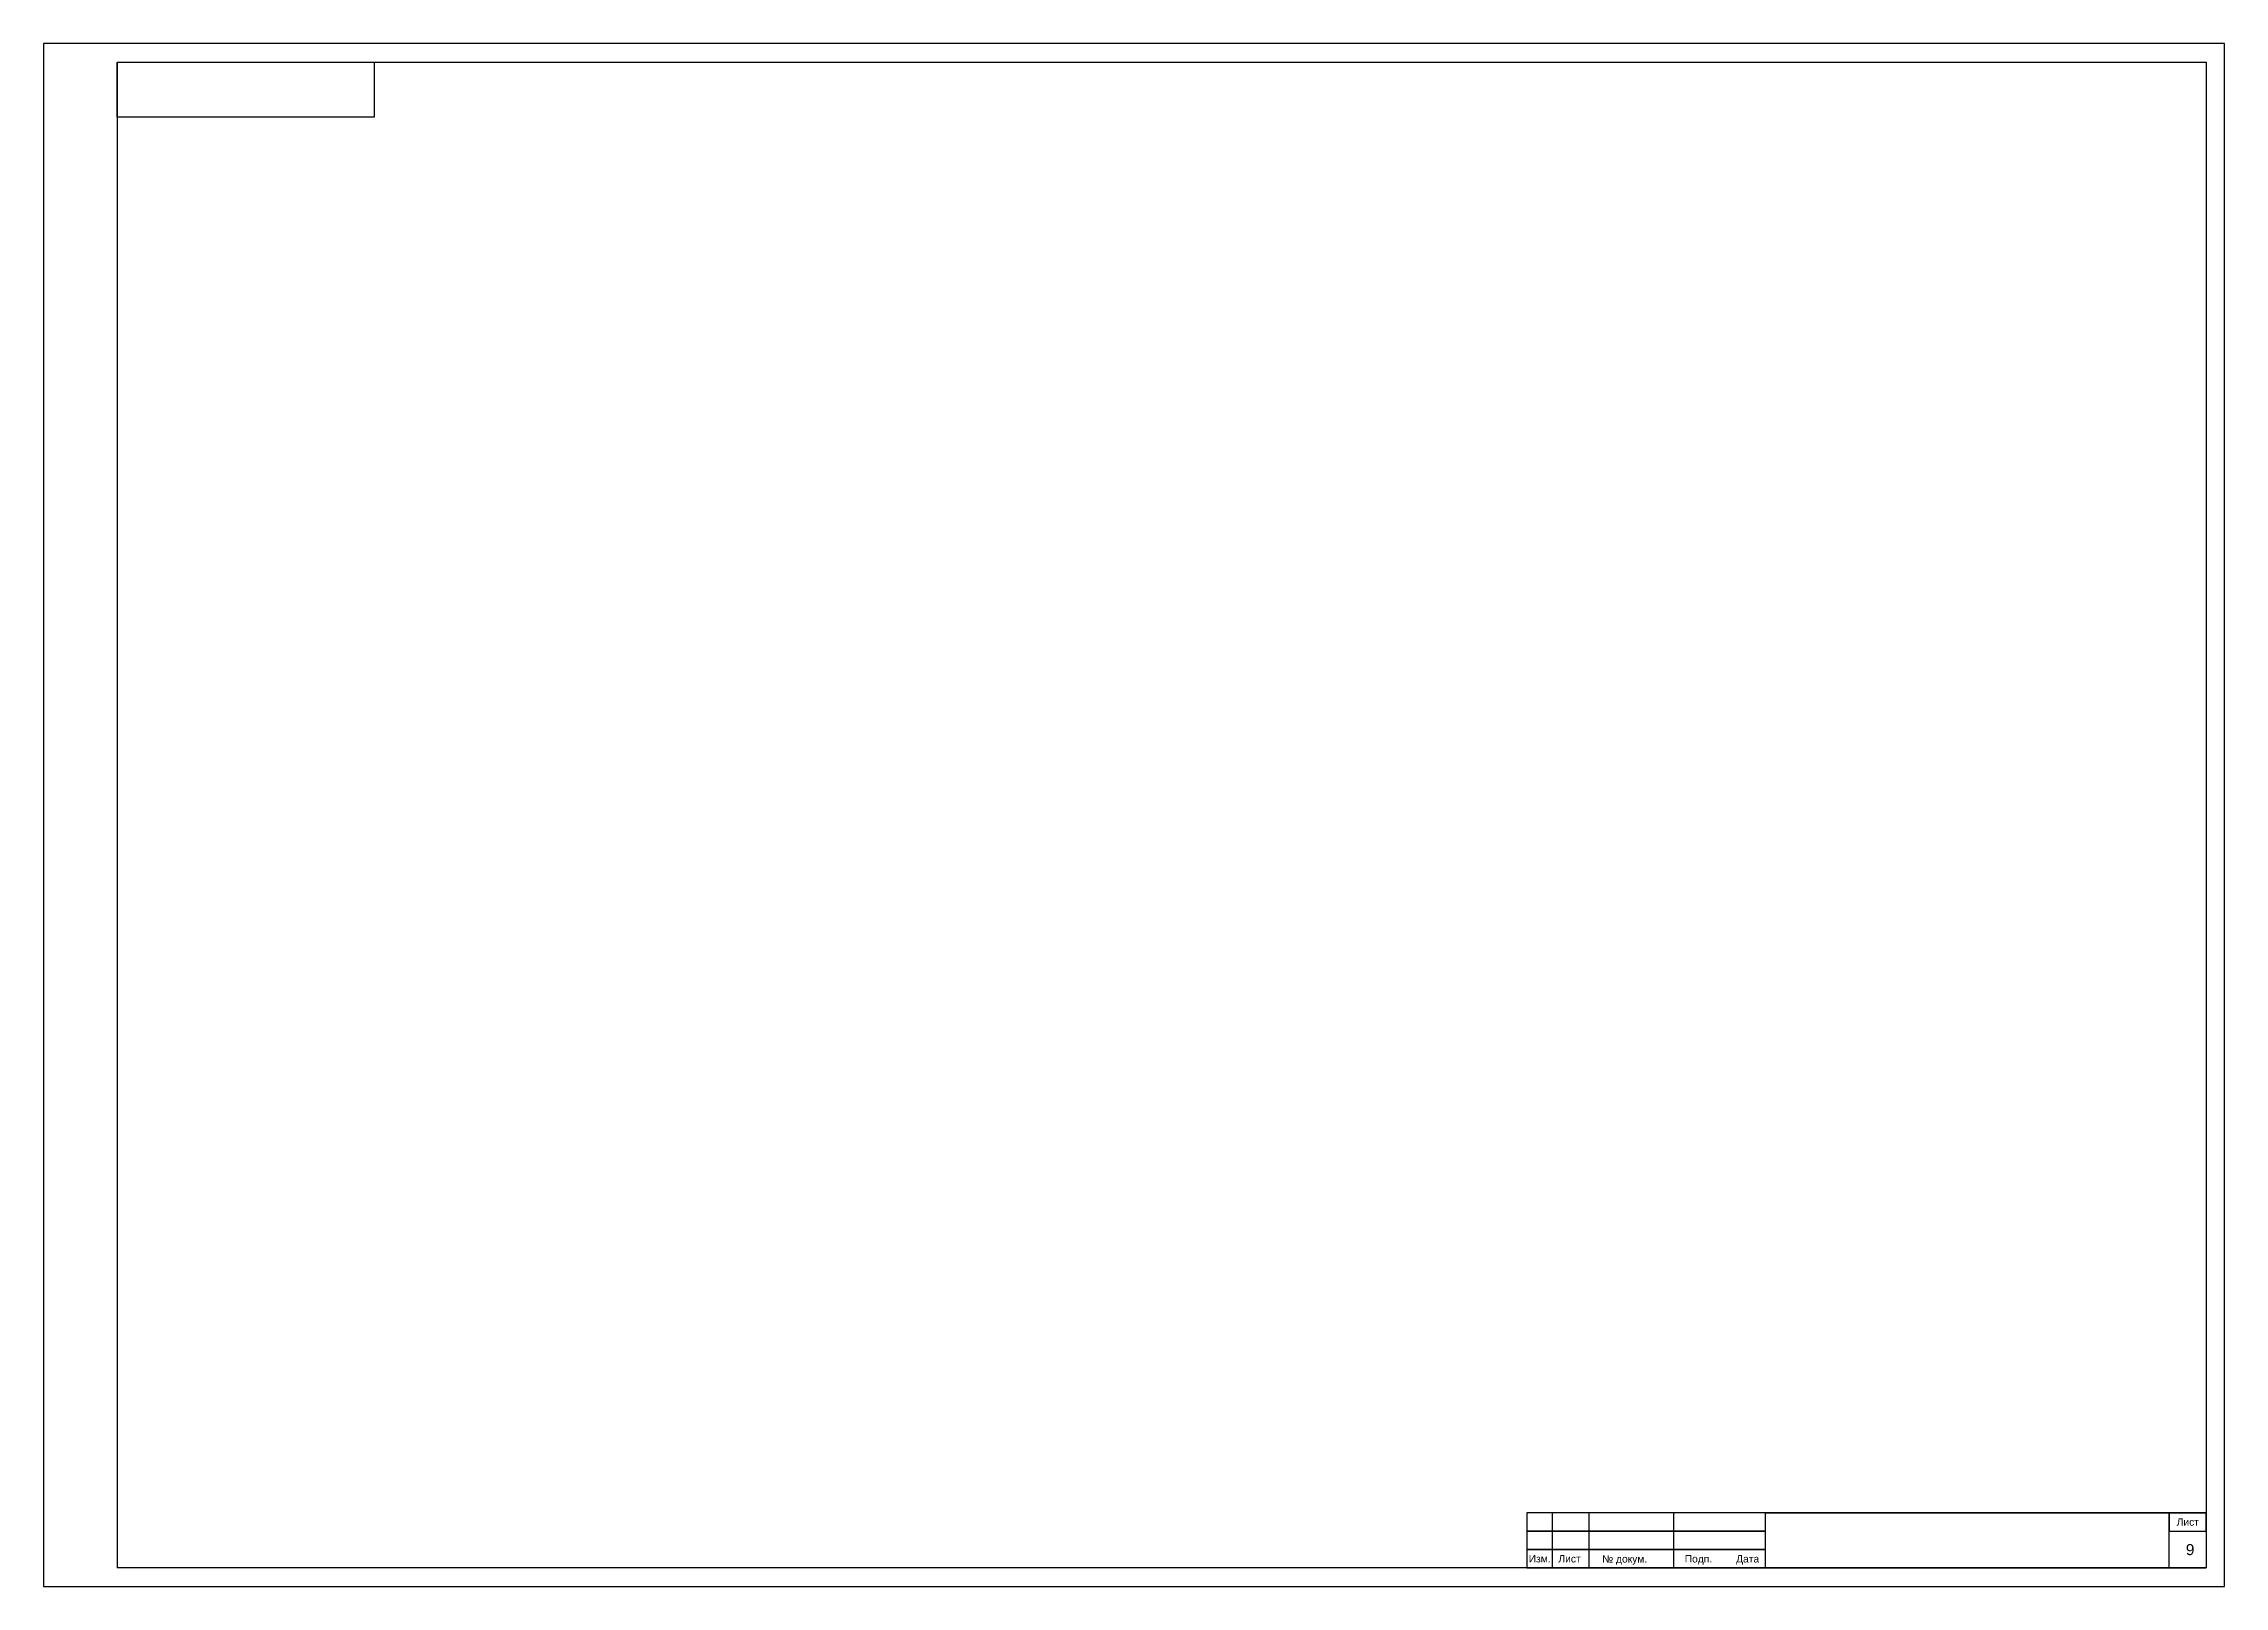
# Model space of a CAD drawing. Header units: millimetres. Extents: x 1900 to 5196, y 1354 to 2616.
# Drawn here: x 3926 to 4520, y 1356 to 1776 of the extents above; entities that cross this region are included whole.
import ezdxf

# ---------------------------------------------------------------- set-up
doc = ezdxf.new("R2010")
doc.units = ezdxf.units.MM
doc.layers.add('Оформление', color=7, linetype='Continuous', lineweight=30)
doc.styles.get("Standard").update_dxf_attribs({"font": 'arial.ttf'})

msp = doc.modelspace()

# ---------------------------------------------------------------- linework, layer by layer
at = {"layer": 'Оформление'}
for p, q in [((3945.5, 1770.5), (3945.5, 1360.5)), ((3945.5, 1770.5), (4514.5, 1770.5)), ((4514.5, 1770.5), (4514.5, 1360.5)), ((4514.5, 1360.5), (3945.5, 1360.5)), ((4329.5, 1360.5), (4514.5, 1360.5)), ((4329.5, 1360.5), (4514.5, 1360.5)), ((4329.5, 1360.5), (4514.5, 1360.5))]:
    msp.add_line(p, q, dxfattribs=at)
at = {"layer": 'Оформление', "lineweight": 35}
msp.add_line((4394.5, 1375.5), (4514.5, 1375.5), dxfattribs=at)
at = {"layer": 'Оформление'}
for points in [[(3925.5, 1355.5), (4519.5, 1355.5), (4519.5, 1775.5), (3925.5, 1775.5)], [(3945.5, 1770.5), (4015.5, 1770.5), (4015.5, 1755.5), (3945.5, 1755.5)], [(4329.5, 1360.5), (4346.5, 1360.5), (4346.48, 1375.5), (4329.48, 1375.5)], [(4329.5, 1370.5), (4394.5, 1370.5), (4394.5, 1375.5), (4329.5, 1375.5)], [(4329.5, 1360.5), (4336.5, 1360.5), (4336.5, 1375.5), (4329.5, 1375.5)], [(4329.5, 1360.5), (4369.5, 1360.5), (4369.5, 1375.5), (4329.5, 1375.5)], [(4514.5, 1360.5), (4504.5, 1360.5), (4504.5, 1375.5), (4514.5, 1375.5)], [(4514.5, 1375.5), (4504.5, 1375.5), (4504.5, 1370.5), (4514.5, 1370.5)], [(4329.5, 1365.5), (4394.5, 1365.5), (4394.5, 1370.5), (4329.5, 1370.5)], [(4329.5, 1360.5), (4394.5, 1360.5), (4394.5, 1365.5), (4329.5, 1365.5)]]:
    msp.add_lwpolyline(points, close=True, dxfattribs=at)

# ---------------------------------------------------------------- texts
for s, height, p in [('Лист', 2, (4506.5, 1372)), ('9', 3, (4509, 1364)), ('Изм.', 2, (4330, 1362.02)), ('Лист', 2, (4338.1, 1362.01)), ('№ докум.', 2, (4350.02, 1361.99)), ('Подп.', 2, (4372.5, 1362)), ('Дата', 2, (4386.5, 1362))]:
    msp.add_text(s, height=height, dxfattribs=at).set_placement(p)

doc.saveas('drawing.dxf')
